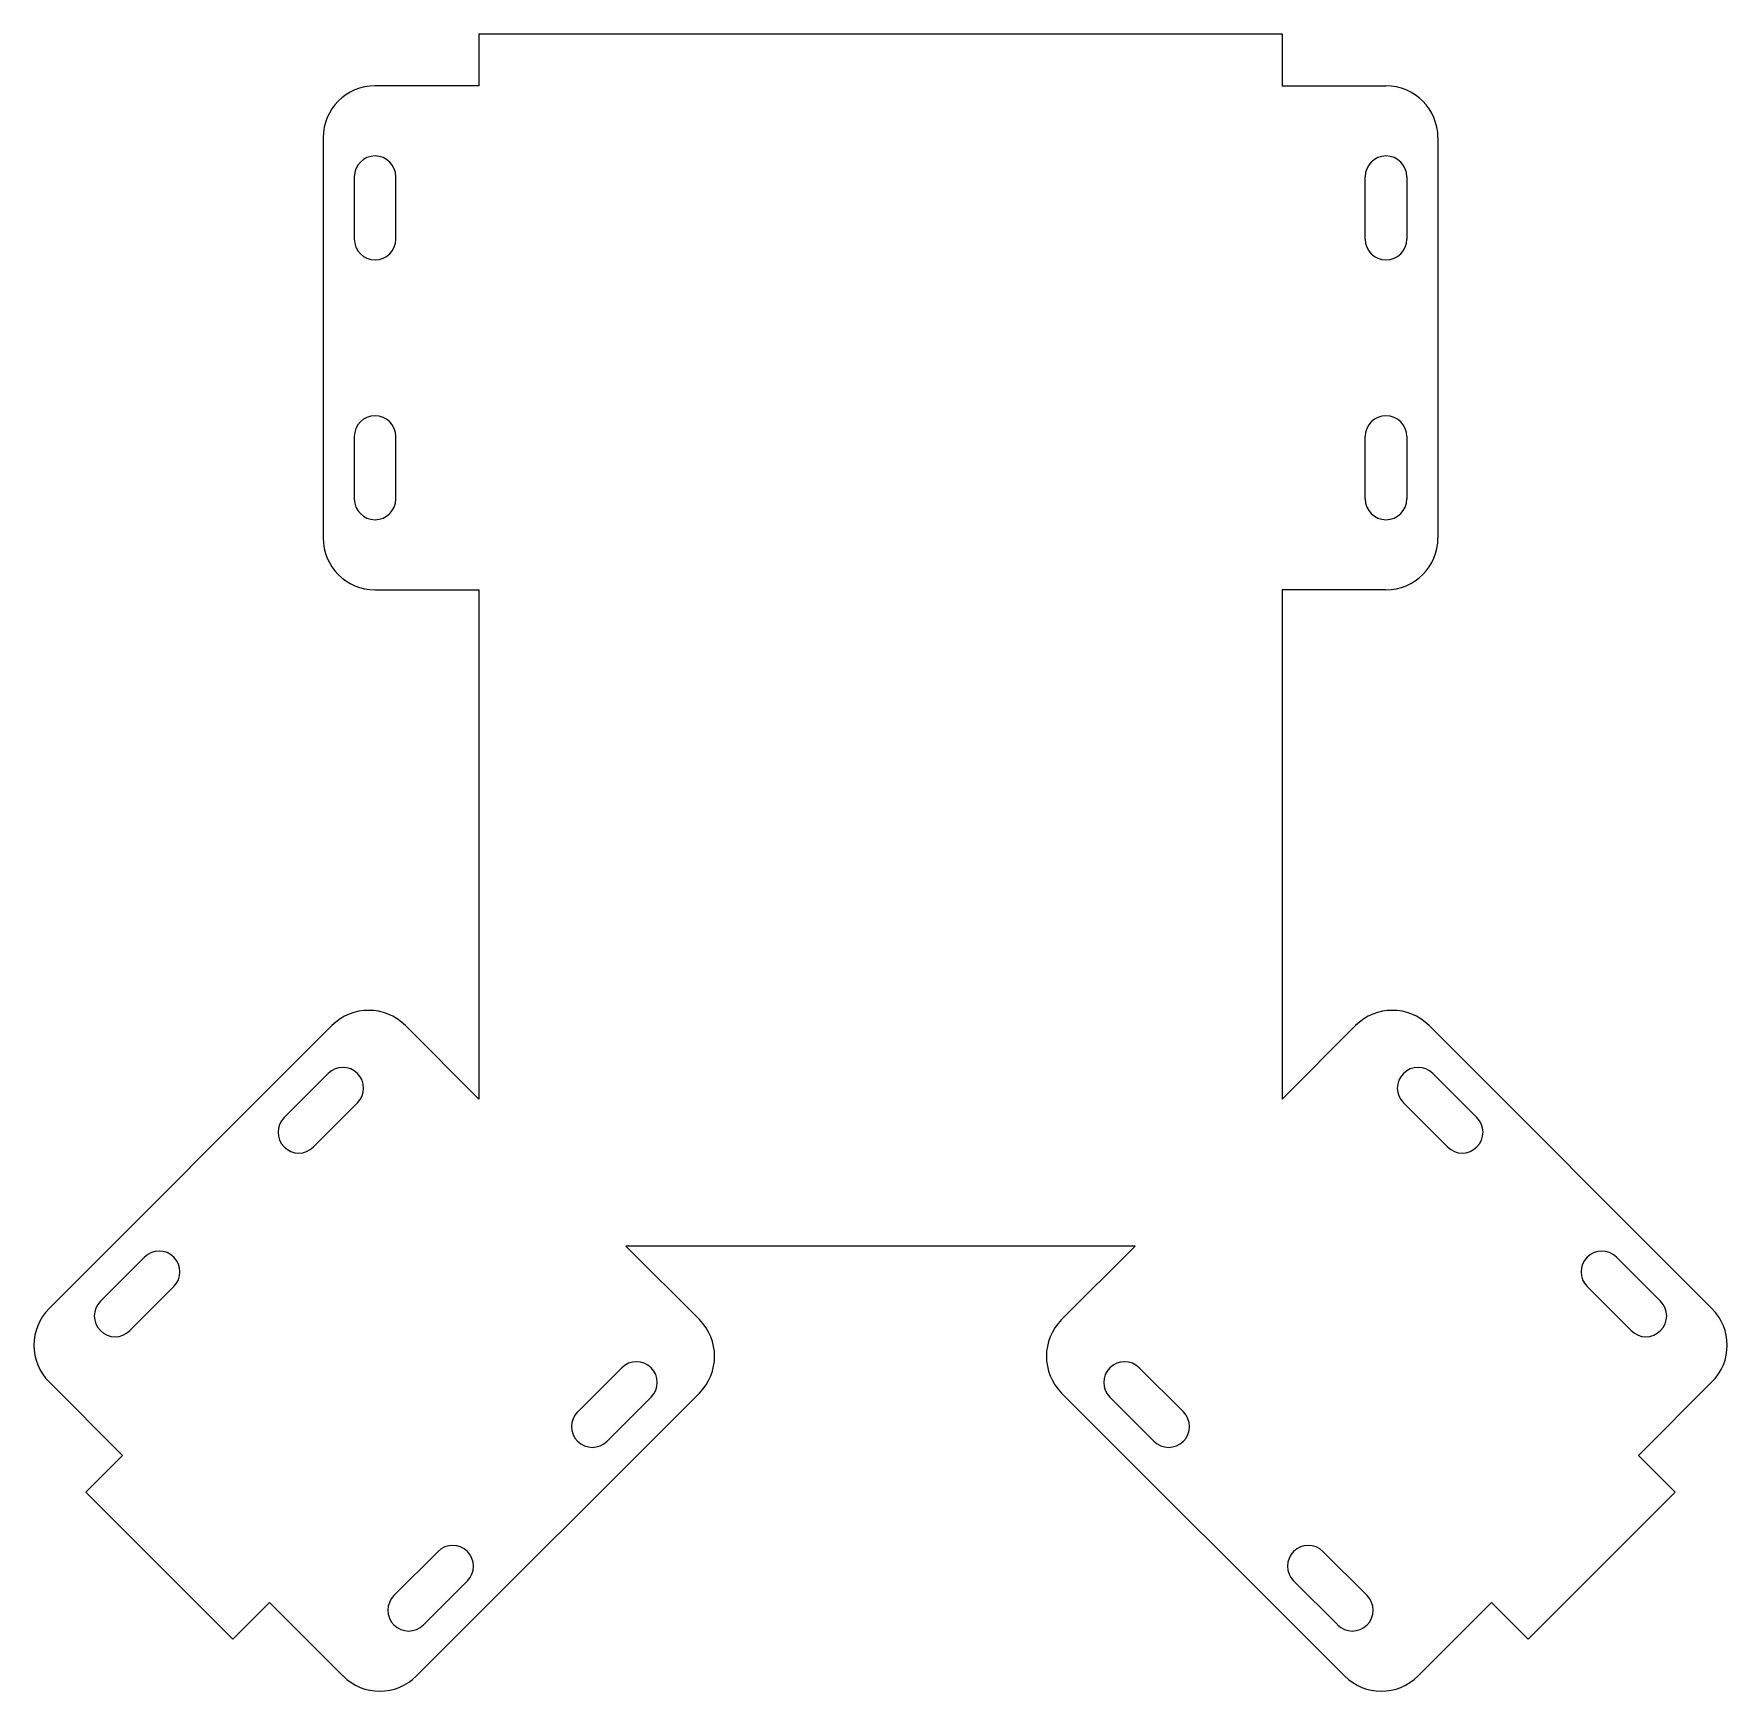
# Model space of a CAD drawing. Header units: millimetres. Extents: x 24 to 350, y 84 to 403.
import ezdxf

# ---------------------------------------------------------------- set-up
doc = ezdxf.new("R2010")
doc.units = ezdxf.units.MM
doc.header["$MEASUREMENT"] = 0
doc.layers.get('0').update_dxf_attribs({"linetype": 'CONTINUOUS'})

msp = doc.modelspace()

# ---------------------------------------------------------------- linework, layer by layer
for p, q in [((109.74, 402.74), (264.31, 402.74)), ((109.74, 402.74), (109.74, 392.74)), ((264.31, 402.74), (264.31, 392.74)), ((109.74, 392.74), (89.74, 392.74)), ((264.31, 392.74), (284.31, 392.74)), ((79.74, 382.74), (79.74, 305.74)), ((294.31, 382.74), (294.31, 305.74)), ((89.74, 295.74), (109.74, 295.74)), ((109.74, 295.74), (109.74, 197.74)), ((284.31, 295.74), (264.31, 295.74)), ((264.31, 295.74), (264.31, 197.74)), ((27.01, 157.43), (81.45, 211.88)), ((109.74, 197.74), (95.6, 211.88)), ((264.31, 197.74), (278.45, 211.88)), ((347.04, 157.43), (292.59, 211.88)), ((236.02, 169.46), (138.02, 169.46)), ((152.16, 155.31), (138.02, 169.46)), ((221.88, 155.31), (236.02, 169.46)), ((41.15, 129.15), (27.01, 143.29)), ((97.72, 86.72), (152.16, 141.17)), ((276.33, 86.72), (221.88, 141.17)), ((332.9, 129.15), (347.04, 143.29)), ((41.15, 129.15), (34.08, 122.08)), ((332.9, 129.15), (339.97, 122.08)), ((34.08, 122.08), (62.36, 93.79)), ((339.97, 122.08), (311.68, 93.79)), ((69.43, 100.87), (62.36, 93.79)), ((83.57, 86.72), (69.43, 100.87)), ((290.47, 86.72), (304.61, 100.87)), ((304.61, 100.87), (311.68, 93.79))]:
    msp.add_line(p, q)
for points in [[(85.74, 375.24), (85.74, 363.24)], [(93.74, 363.24), (93.74, 375.24)], [(280.31, 363.24), (280.31, 375.24)], [(288.31, 375.24), (288.31, 363.24)], [(85.74, 325.24), (85.74, 313.24)], [(93.74, 313.24), (93.74, 325.24)], [(280.31, 313.24), (280.31, 325.24)], [(288.31, 325.24), (288.31, 313.24)], [(80.72, 202.67), (72.24, 194.18)], [(293.32, 202.67), (301.8, 194.18)], [(77.9, 188.53), (86.38, 197.01)], [(296.15, 188.53), (287.66, 197.01)], [(45.37, 167.31), (36.88, 158.83)], [(328.67, 167.31), (337.16, 158.83)], [(42.54, 153.17), (51.03, 161.66)], [(331.5, 153.17), (323.02, 161.66)], [(137.22, 146.03), (128.74, 137.54)], [(236.82, 146.03), (245.31, 137.54)], [(134.39, 131.89), (142.88, 140.37)], [(239.65, 131.89), (231.17, 140.37)], [(101.87, 110.67), (93.38, 102.19)], [(272.18, 110.67), (280.66, 102.19)], [(99.04, 96.53), (107.52, 105.02)], [(275.01, 96.53), (266.52, 105.02)]]:
    msp.add_lwpolyline(points)
for centre, radius, start, end in [((89.74, 382.74), 10, 90, 180), ((284.31, 382.74), 10, 0, 90), ((89.74, 375.24), 4, 360, 180), ((284.31, 375.24), 4, 0, 180), ((89.74, 363.24), 4, 180, 360), ((284.31, 363.24), 4, 180, 0), ((89.74, 325.24), 4, 360, 180), ((284.31, 325.24), 4, 0, 180), ((89.74, 313.24), 4, 180, 360), ((284.31, 313.24), 4, 180, 0), ((89.74, 305.74), 10, 180, 270), ((284.31, 305.74), 10, 270, 0), ((88.52, 204.81), 10, 45, 135), ((285.52, 204.81), 10, 45, 135), ((83.55, 199.84), 4, 315, 135), ((290.49, 199.84), 4, 45, 225), ((75.07, 191.35), 4, 135, 315), ((298.98, 191.35), 4, 225, 45), ((48.2, 164.48), 4, 315, 135), ((325.85, 164.48), 4, 45, 225), ((34.08, 150.36), 10, 135, 225), ((39.71, 156), 4, 135, 315), ((334.33, 156), 4, 225, 45), ((339.97, 150.36), 10, 315, 45), ((145.09, 148.24), 10, 315, 45), ((228.95, 148.24), 10, 135, 225), ((140.05, 143.2), 4, 315, 135), ((233.99, 143.2), 4, 45, 225), ((131.56, 134.71), 4, 135, 315), ((242.48, 134.71), 4, 225, 45), ((104.69, 107.84), 4, 315, 135), ((269.35, 107.84), 4, 45, 225), ((96.21, 99.36), 4, 135, 315), ((277.83, 99.36), 4, 225, 45), ((90.65, 93.79), 10, 225, 315), ((283.4, 93.79), 10, 225, 315)]:
    msp.add_arc(centre, radius, start, end)

doc.saveas('drawing.dxf')
